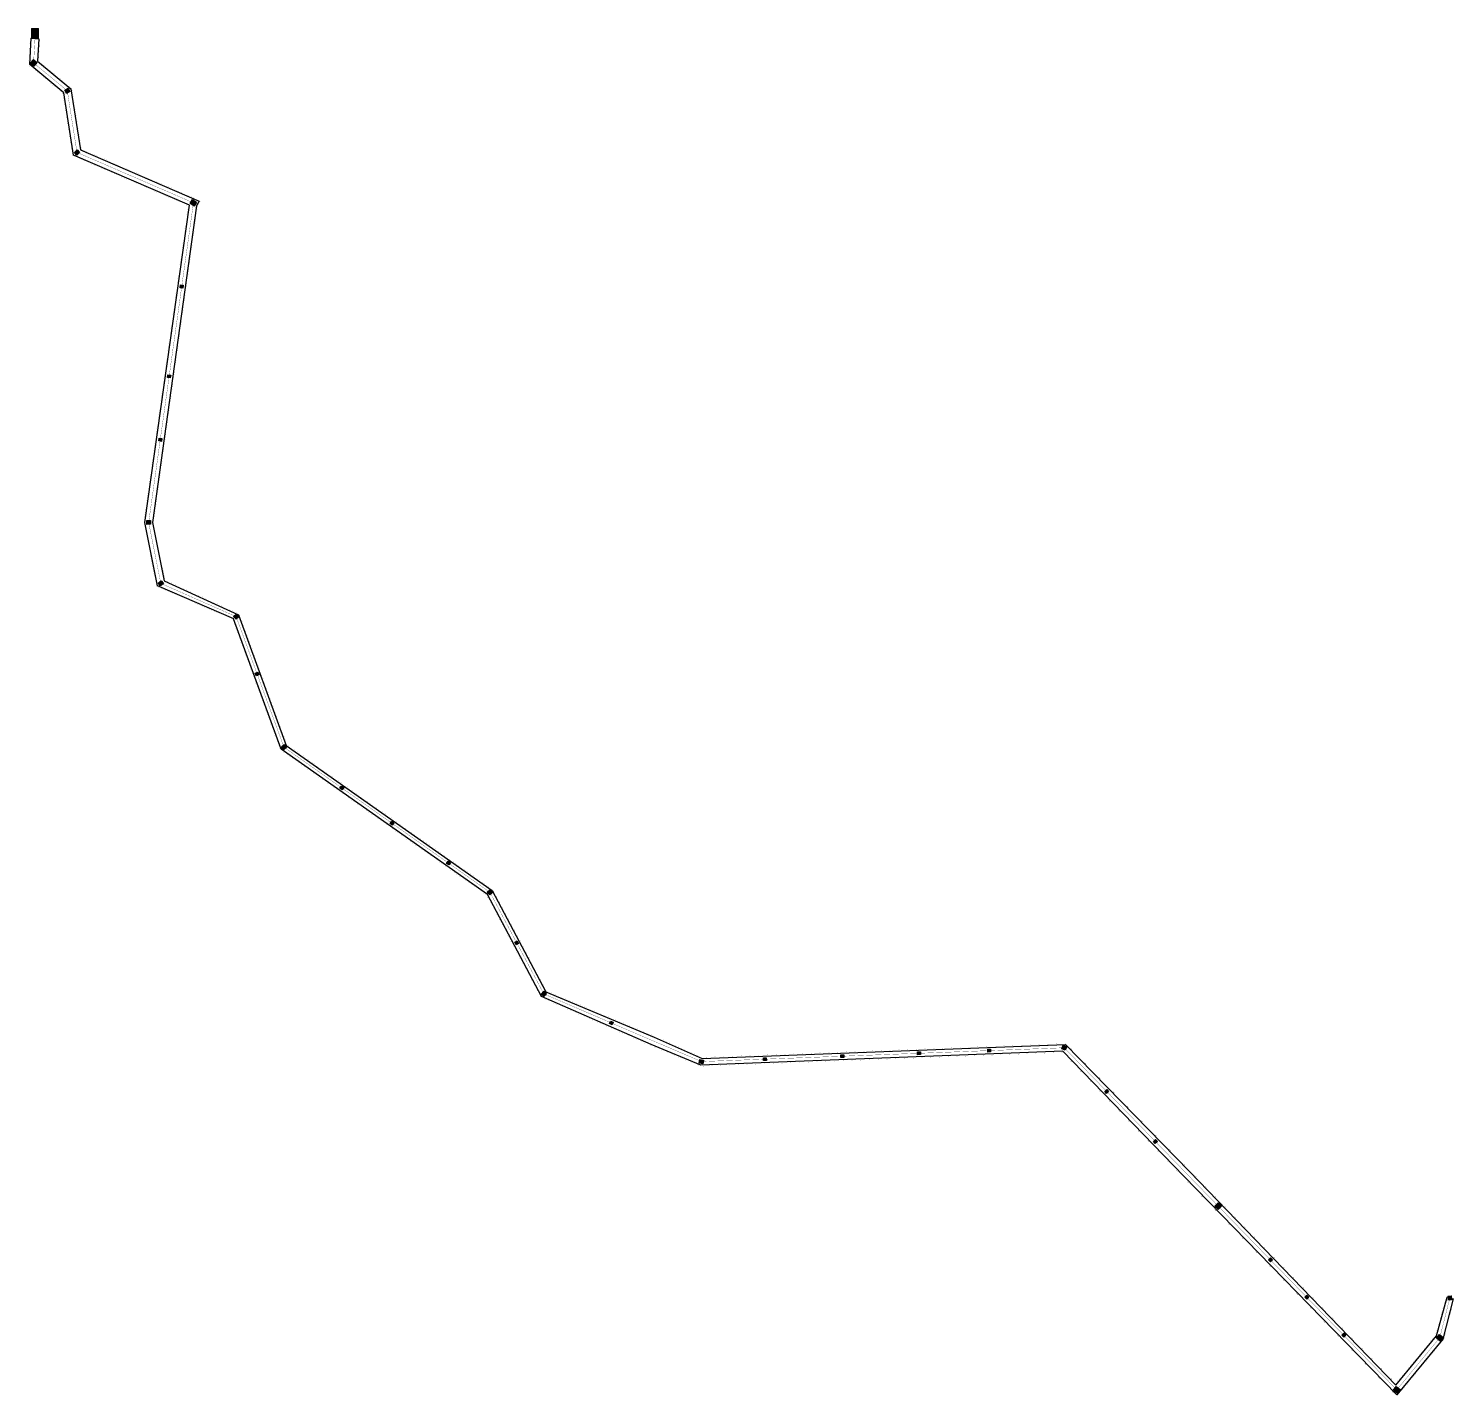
# Model space of a CAD drawing. Header units: millimetres. Extents: x 496099 to 502205, y 4732377 to 4738235.
import ezdxf

# ---------------------------------------------------------------- set-up
doc = ezdxf.new("R2010")
doc.units = ezdxf.units.MM
for name, color, linetype in [('..vuelo', 3, 'Continuous'), ('APOYO_ANCLAJE', 11, 'Continuous'), ('APOYO_FL', 12, 'Continuous'), ('APOYO_SUSPENSION', 130, 'Continuous'), ('LE-LÍNEA AÉREA PROYECTO', 200, 'Continuous')]:
    doc.layers.add(name, color=color, linetype=linetype)
doc.layers.add('FV-Catastral franja de no edificabiliad', color=5, linetype='Continuous', lineweight=0)
doc.layers.add('FV-Catastral vuelo', color=3, linetype='Continuous', lineweight=0)
doc.layers.add('SE-BEROZADA', color=82, linetype='Continuous', true_color=0x2dc00c)

msp = doc.modelspace()

# ---------------------------------------------------------------- hatches: boundary and pattern name
at = {"layer": 'APOYO_ANCLAJE', "transparency": 33554610}
h = msp.add_hatch(color=256, dxfattribs=at)
h.dxf.hatch_style = 1
h.paths.add_polyline_path([(496254.4, 4737971.2), (496268.6, 4737978.6), (496276, 4737964.4), (496261.8, 4737957)])
h = msp.add_hatch(color=256, dxfattribs=at)
h.dxf.hatch_style = 1
h.paths.add_polyline_path([(496295.4, 4737704.1), (496307, 4737715.1), (496318.1, 4737703.6), (496306.5, 4737692.5)])
h = msp.add_hatch(color=256, dxfattribs=at)
h.dxf.hatch_style = 1
h.paths.add_polyline_path([(496605.8, 4736111.3), (496605.4, 4736127.3), (496621.4, 4736127.7), (496621.8, 4736111.7)])
h = msp.add_hatch(color=256, dxfattribs=at)
h.dxf.hatch_style = 1
h.paths.add_polyline_path([(496664.2, 4735847.5), (496654.2, 4735860), (496666.7, 4735870), (496676.7, 4735857.5)])
h = msp.add_hatch(color=256, dxfattribs=at)
h.dxf.hatch_style = 1
h.paths.add_polyline_path([(496976.9, 4735716.6), (496988.5, 4735727.5), (496999.5, 4735715.9), (496987.8, 4735704.9)])
h = msp.add_hatch(color=256, dxfattribs=at)
h.dxf.hatch_style = 1
h.paths.add_polyline_path([(497181.6, 4735158.9), (497194.3, 4735168.6), (497204, 4735155.9), (497191.3, 4735146.2)])
h = msp.add_hatch(color=256, dxfattribs=at)
h.dxf.hatch_style = 1
h.paths.add_polyline_path([(498063.4, 4734536.8), (498075.4, 4734547.3), (498086, 4734535.3), (498073.9, 4734524.7)])
h = msp.add_hatch(color=256, dxfattribs=at)
h.dxf.hatch_style = 1
h.paths.add_polyline_path([(498294.1, 4734100.4), (498305, 4734112.1), (498316.7, 4734101.3), (498305.9, 4734089.5)])
h = msp.add_hatch(color=256, dxfattribs=at)
h.dxf.hatch_style = 1
h.paths.add_polyline_path([(500523.3, 4733865.8), (500529.3, 4733880.7), (500544.1, 4733874.8), (500538.2, 4733859.9)])
h = msp.add_hatch(color=256, dxfattribs=at)
h.dxf.hatch_style = 1
h.paths.add_polyline_path([(498971.1, 4733804.7), (498974, 4733820.4), (498989.8, 4733817.5), (498986.8, 4733801.8)])
h = msp.add_hatch(color=256, dxfattribs=at)
h.dxf.hatch_style = 1
h.paths.add_polyline_path([(501178.4, 4733192.6), (501192.9, 4733206.4), (501206.7, 4733192), (501192.3, 4733178.1)])
h = msp.add_hatch(color=256, dxfattribs=at)
h.dxf.hatch_style = 1
h.paths.add_polyline_path([(501943.4, 4732403.7), (501955.5, 4732419.6), (501971.4, 4732407.4), (501959.3, 4732391.5)])
at = {"layer": 'APOYO_FL', "transparency": 33554610}
h = msp.add_hatch(color=256, dxfattribs=at)
h.dxf.hatch_style = 1
h.paths.add_polyline_path([(496119.8, 4738101.5), (496134.9, 4738088.4), (496121.8, 4738073.3), (496106.7, 4738086.4)])
h = msp.add_hatch(color=256, dxfattribs=at)
h.dxf.hatch_style = 1
h.paths.add_polyline_path([(496801.8, 4737501.9), (496819, 4737491.7), (496808.7, 4737474.5), (496791.5, 4737484.8)])
h = msp.add_hatch(color=256, dxfattribs=at)
h.dxf.hatch_style = 1
h.paths.add_polyline_path([(502175.6, 4732787.9), (502173.7, 4732807.8), (502193.7, 4732809.7), (502195.5, 4732789.7)])
h = msp.add_hatch(color=256, dxfattribs=at)
h.dxf.hatch_style = 1
h.paths.add_polyline_path([(502140.1, 4732642.5), (502155.5, 4732629.7), (502142.7, 4732614.3), (502127.3, 4732627.1)])
at = {"layer": 'APOYO_SUSPENSION', "transparency": 33554610}
h = msp.add_hatch(color=256, dxfattribs=at)
h.dxf.hatch_style = 1
h.paths.add_polyline_path([(496760.2, 4737123.2), (496748.3, 4737124.9), (496750, 4737136.8), (496761.9, 4737135.1)])
h = msp.add_hatch(color=256, dxfattribs=at)
h.dxf.hatch_style = 1
h.paths.add_polyline_path([(496706.3, 4736738.5), (496694.5, 4736740.2), (496696.1, 4736752.1), (496708, 4736750.4)])
h = msp.add_hatch(color=256, dxfattribs=at)
h.dxf.hatch_style = 1
h.paths.add_polyline_path([(496668.3, 4736466.7), (496656.4, 4736468.4), (496658.1, 4736480.2), (496669.9, 4736478.6)])
h = msp.add_hatch(color=256, dxfattribs=at)
h.dxf.hatch_style = 1
h.paths.add_polyline_path([(497085.6, 4735467.7), (497074.3, 4735463.5), (497070.2, 4735474.8), (497081.5, 4735478.9)])
h = msp.add_hatch(color=256, dxfattribs=at)
h.dxf.hatch_style = 1
h.paths.add_polyline_path([(497449.2, 4734984.1), (497442.3, 4734974.2), (497432.5, 4734981.2), (497439.4, 4734991)])
h = msp.add_hatch(color=256, dxfattribs=at)
h.dxf.hatch_style = 1
h.paths.add_polyline_path([(497663.7, 4734832.9), (497656.8, 4734823.1), (497647, 4734830.1), (497653.9, 4734839.9)])
h = msp.add_hatch(color=256, dxfattribs=at)
h.dxf.hatch_style = 1
h.paths.add_polyline_path([(497905.3, 4734662.7), (497898.4, 4734652.9), (497888.5, 4734659.8), (497895.5, 4734669.6)])
h = msp.add_hatch(color=256, dxfattribs=at)
h.dxf.hatch_style = 1
h.paths.add_polyline_path([(498197.6, 4734316.9), (498187, 4734311.3), (498181.4, 4734321.9), (498192, 4734327.5)])
h = msp.add_hatch(color=256, dxfattribs=at)
h.dxf.hatch_style = 1
h.paths.add_polyline_path([(498602.2, 4733980), (498597.5, 4733968.9), (498586.5, 4733973.7), (498591.2, 4733984.7)])
h = msp.add_hatch(color=256, dxfattribs=at)
h.dxf.hatch_style = 1
h.paths.add_polyline_path([(500217.9, 4733864.3), (500218.4, 4733852.3), (500206.4, 4733851.8), (500205.9, 4733863.8)])
h = msp.add_hatch(color=256, dxfattribs=at)
h.dxf.hatch_style = 1
h.paths.add_polyline_path([(499258.1, 4733827.7), (499258.5, 4733815.7), (499246.5, 4733815.3), (499246.1, 4733827.2)])
h = msp.add_hatch(color=256, dxfattribs=at)
h.dxf.hatch_style = 1
h.paths.add_polyline_path([(499589.4, 4733840.3), (499589.8, 4733828.3), (499577.8, 4733827.9), (499577.4, 4733839.9)])
h = msp.add_hatch(color=256, dxfattribs=at)
h.dxf.hatch_style = 1
h.paths.add_polyline_path([(499917.6, 4733852.8), (499918, 4733840.8), (499906, 4733840.4), (499905.6, 4733852.4)])
h = msp.add_hatch(color=256, dxfattribs=at)
h.dxf.hatch_style = 1
h.paths.add_polyline_path([(500715.5, 4733691.9), (500723.8, 4733683.3), (500715.2, 4733675), (500706.9, 4733683.6)])
h = msp.add_hatch(color=256, dxfattribs=at)
h.dxf.hatch_style = 1
h.paths.add_polyline_path([(500923.9, 4733477.5), (500932.3, 4733468.9), (500923.6, 4733460.5), (500915.3, 4733469.1)])
h = msp.add_hatch(color=256, dxfattribs=at)
h.dxf.hatch_style = 1
h.paths.add_polyline_path([(501416.9, 4732970.3), (501425.2, 4732961.7), (501416.6, 4732953.3), (501408.2, 4732961.9)])
h = msp.add_hatch(color=256, dxfattribs=at)
h.dxf.hatch_style = 1
h.paths.add_polyline_path([(501572.1, 4732810.5), (501580.5, 4732801.9), (501571.9, 4732793.6), (501563.5, 4732802.2)])
h = msp.add_hatch(color=256, dxfattribs=at)
h.dxf.hatch_style = 1
h.paths.add_polyline_path([(501730.5, 4732647.6), (501738.9, 4732639), (501730.2, 4732630.6), (501721.9, 4732639.2)])
at = {"layer": 'SE-BEROZADA', "transparency": 33554610}
h = msp.add_hatch(color=256, dxfattribs=at)
h.dxf.hatch_style = 1
h.paths.add_polyline_path([(496118.1, 4738192), (496142, 4738192), (496142, 4738234.6), (496112.4, 4738234.6), (496112.4, 4738192)])

# ---------------------------------------------------------------- linework, layer by layer
at = {"layer": '..vuelo'}
msp.add_lwpolyline([(496978.9, 4735707.5), (496651.4, 4735847.5), (496597.4, 4736119), (496787.7, 4737478.4), (496292.4, 4737692.9), (496250.3, 4737959.5), (496104.3, 4738080.3), (496111.1, 4738192.9), (496143, 4738191), (496137.3, 4738094.6), (496280, 4737976.5), (496321.3, 4737715.2), (496829.7, 4737495), (496818.3, 4737474.7), (496629.8, 4736119.9), (496679.6, 4735870), (496997.8, 4735724.7), (497202.8, 4735165), (498083.9, 4734544.2), (498314, 4734110.2), (498778.2, 4733915.8), (498983, 4733824.2), (500538.9, 4733883.5), (501069.5, 4733340.3), (501953.6, 4732426.1), (502127.4, 4732636.7), (502173.2, 4732802), (502198.4, 4732795.6), (502154.3, 4732622.1), (501958.2, 4732384.6), (501045.3, 4733319.8), (500528.1, 4733855.1), (498977.9, 4733796), (498764.4, 4733883.8), (498295.4, 4734089.9), (498063.9, 4734526.5), (497181.2, 4735148.5), (496977, 4735706.8)], dxfattribs=at)
at = {"layer": 'APOYO_ANCLAJE'}
for points in [[(496254.4, 4737971.2), (496268.6, 4737978.6), (496276, 4737964.4), (496261.8, 4737957)], [(496295.4, 4737704.1), (496307, 4737715.1), (496318.1, 4737703.6), (496306.5, 4737692.5)], [(496605.8, 4736111.3), (496605.4, 4736127.3), (496621.4, 4736127.7), (496621.8, 4736111.7)], [(496664.2, 4735847.5), (496654.2, 4735860), (496666.7, 4735870), (496676.7, 4735857.5)], [(496976.9, 4735716.6), (496988.5, 4735727.5), (496999.5, 4735715.9), (496987.8, 4735704.9)], [(497181.6, 4735158.9), (497194.3, 4735168.6), (497204, 4735155.9), (497191.3, 4735146.2)], [(498063.4, 4734536.8), (498075.4, 4734547.3), (498086, 4734535.3), (498073.9, 4734524.7)], [(498294.1, 4734100.4), (498305, 4734112.1), (498316.7, 4734101.3), (498305.9, 4734089.5)], [(500523.3, 4733865.8), (500529.3, 4733880.7), (500544.1, 4733874.8), (500538.2, 4733859.9)], [(498971.1, 4733804.7), (498974, 4733820.4), (498989.8, 4733817.5), (498986.8, 4733801.8)]]:
    msp.add_lwpolyline(points, close=True, dxfattribs=at)
at = {"layer": 'APOYO_ANCLAJE', "transparency": 33554610}
for points in [[(501178.4, 4733192.6), (501192.9, 4733206.4), (501206.7, 4733192), (501192.3, 4733178.1)], [(501943.4, 4732403.7), (501955.5, 4732419.6), (501971.4, 4732407.4), (501959.3, 4732391.5)]]:
    msp.add_lwpolyline(points, close=True, dxfattribs=at)
at = {"layer": 'APOYO_FL'}
for points in [[(496119.8, 4738101.5), (496134.9, 4738088.4), (496121.8, 4738073.3), (496106.7, 4738086.4)], [(496801.8, 4737501.9), (496819, 4737491.7), (496808.7, 4737474.5), (496791.5, 4737484.8)], [(502140.1, 4732642.5), (502155.5, 4732629.7), (502142.7, 4732614.3), (502127.3, 4732627.1)]]:
    msp.add_lwpolyline(points, close=True, dxfattribs=at)
at = {"layer": 'APOYO_SUSPENSION'}
for points in [[(496760.2, 4737123.2), (496748.3, 4737124.9), (496750, 4737136.8), (496761.9, 4737135.1)], [(496706.3, 4736738.5), (496694.5, 4736740.2), (496696.1, 4736752.1), (496708, 4736750.4)], [(496668.3, 4736466.7), (496656.4, 4736468.4), (496658.1, 4736480.2), (496669.9, 4736478.6)], [(497085.6, 4735467.7), (497074.3, 4735463.5), (497070.2, 4735474.8), (497081.5, 4735478.9)], [(497449.2, 4734984.1), (497442.3, 4734974.2), (497432.5, 4734981.2), (497439.4, 4734991)], [(497663.7, 4734832.9), (497656.8, 4734823.1), (497647, 4734830.1), (497653.9, 4734839.9)], [(497905.3, 4734662.7), (497898.4, 4734652.9), (497888.5, 4734659.8), (497895.5, 4734669.6)], [(498197.6, 4734316.9), (498187, 4734311.3), (498181.4, 4734321.9), (498192, 4734327.5)], [(498602.2, 4733980), (498597.5, 4733968.9), (498586.5, 4733973.7), (498591.2, 4733984.7)], [(500217.9, 4733864.3), (500218.4, 4733852.3), (500206.4, 4733851.8), (500205.9, 4733863.8)], [(499258.1, 4733827.7), (499258.5, 4733815.7), (499246.5, 4733815.3), (499246.1, 4733827.2)], [(499589.4, 4733840.3), (499589.8, 4733828.3), (499577.8, 4733827.9), (499577.4, 4733839.9)], [(499917.6, 4733852.8), (499918, 4733840.8), (499906, 4733840.4), (499905.6, 4733852.4)], [(500715.5, 4733691.9), (500723.8, 4733683.3), (500715.2, 4733675), (500706.9, 4733683.6)], [(500923.9, 4733477.5), (500932.3, 4733468.9), (500923.6, 4733460.5), (500915.3, 4733469.1)], [(501416.9, 4732970.3), (501425.2, 4732961.7), (501416.6, 4732953.3), (501408.2, 4732961.9)], [(501572.1, 4732810.5), (501580.5, 4732801.9), (501571.9, 4732793.6), (501563.5, 4732802.2)], [(501730.5, 4732647.6), (501738.9, 4732639), (501730.2, 4732630.6), (501721.9, 4732639.2)]]:
    msp.add_lwpolyline(points, close=True, dxfattribs=at)
at = {"layer": 'FV-Catastral franja de no edificabiliad', "const_width": 0.1}
msp.add_lwpolyline([(496972.4, 4735704.8), (496647, 4735843.9), (496592.3, 4736118.9), (496782.2, 4737475.3), (496287.9, 4737689.4), (496245.7, 4737956.9), (496099.2, 4738078), (496106.4, 4738198.2), (496148.3, 4738195.7), (496142.4, 4738096.8), (496284.7, 4737979.1), (496325.8, 4737718.7), (496836.8, 4737497.4), (496823.1, 4737473), (496634.9, 4736120.1), (496684, 4735873.5), (497001.8, 4735728.4), (497207, 4735168.2), (498087.8, 4734547.6), (498317.6, 4734114.1), (498780.2, 4733920.4), (498984, 4733829.3), (500540.9, 4733888.6), (501073.1, 4733343.8), (501953.3, 4732433.5), (502122.9, 4732639.1), (502169.7, 4732808.1), (502204.4, 4732799.2), (502158.9, 4732619.8), (501958.5, 4732377.1), (501041.7, 4733316.4), (500526, 4733850), (498977, 4733791), (498762.4, 4733879.2), (498291.8, 4734086), (498060, 4734523.1), (497177, 4735145.3)], close=True, dxfattribs=at)
at = {"layer": 'FV-Catastral vuelo', "const_width": 0.1}
msp.add_lwpolyline([(496978.9, 4735707.5), (496651.4, 4735847.5), (496597.4, 4736119), (496787.7, 4737478.4), (496292.4, 4737692.9), (496250.3, 4737959.5), (496104.3, 4738080.3), (496111.1, 4738192.9), (496143, 4738191), (496137.3, 4738094.6), (496280, 4737976.5), (496321.3, 4737715.2), (496829.7, 4737495), (496818.3, 4737474.7), (496629.8, 4736119.9), (496679.6, 4735870), (496997.8, 4735724.7), (497202.8, 4735165), (498083.9, 4734544.2), (498314, 4734110.2), (498778.2, 4733915.8), (498983, 4733824.2), (500538.9, 4733883.5), (501069.5, 4733340.3), (501953.6, 4732426.1), (502127.4, 4732636.7), (502173.2, 4732802), (502198.4, 4732795.6), (502154.3, 4732622.1), (501958.2, 4732384.6), (501045.3, 4733319.8), (500528.1, 4733855.1), (498977.9, 4733796), (498764.4, 4733883.8), (498295.4, 4734089.9), (498063.9, 4734526.5), (497181.2, 4735148.5), (496977, 4735706.8)], dxfattribs=at)
at = {"layer": 'LE-LÍNEA AÉREA PROYECTO', "const_width": 1}
msp.add_lwpolyline([(502184.8, 4732799.1), (502141.5, 4732628.6), (501957.4, 4732405.5), (500533.7, 4733870.3), (498980.4, 4733811.1), (498305.4, 4734100.8), (498074.7, 4734536), (497192.8, 4735157.4), (496988.2, 4735716.2), (496665.5, 4735858.7), (496613.6, 4736119.5), (496805.3, 4737488.2), (496306.8, 4737704), (496265.2, 4737968), (496120.8, 4738087.4), (496127, 4738192)], dxfattribs=at)
at = {"layer": 'SE-BEROZADA', "lineweight": 0}
msp.add_lwpolyline([(496118.1, 4738192), (496142, 4738192), (496142, 4738234.6), (496112.4, 4738234.6), (496112.4, 4738192), (496118.1, 4738192)], dxfattribs=at)

doc.saveas('drawing.dxf')
